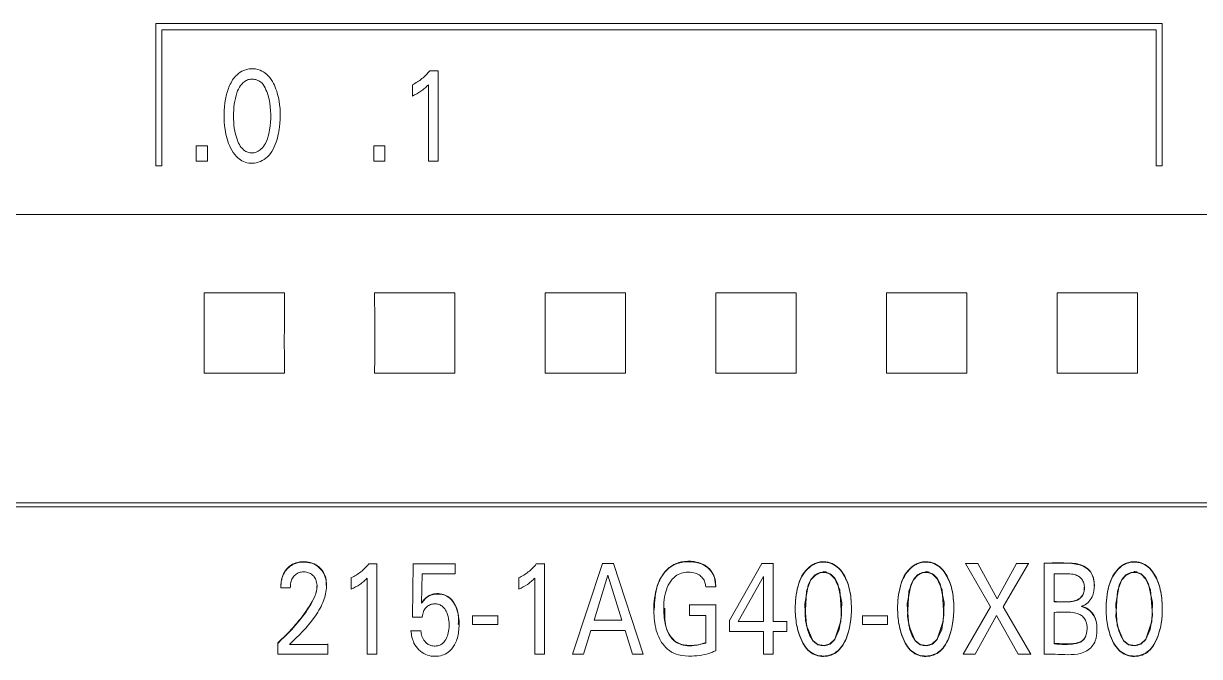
# Model space of a CAD drawing. Header units: millimetres. Extents: x 983 to 2111, y 2638 to 4457.
# Drawn here: x 2059.55 to 2080.23, y 4193.86 to 4204.98 of the extents above; entities that cross this region are included whole.
import ezdxf

# ---------------------------------------------------------------- set-up
doc = ezdxf.new("R2010")
doc.units = ezdxf.units.MM

# ---------------------------------------------------------------- blocks, each defined once
blk = doc.blocks.new('1215DCDCDC')
at = {"color": 7, "linetype": 'Continuous', "lineweight": 15}
for p, q in [((2079.579, 4204.984), (2061.879, 4204.984)), ((2061.879, 4204.984), (2061.879, 4202.484)), ((2061.989, 4204.874), (2079.469, 4204.874)), ((2061.989, 4202.484), (2061.989, 4204.874)), ((2079.469, 4204.874), (2079.471, 4202.484)), ((2079.579, 4202.484), (2079.579, 4204.984)), ((2066.701, 4204.155), (2066.846, 4204.155)), ((2066.846, 4204.155), (2066.846, 4202.564)), ((2066.394, 4203.709), (2066.394, 4203.909)), ((2066.675, 4202.564), (2066.675, 4203.907)), ((2062.59, 4202.834), (2062.59, 4202.564)), ((2062.788, 4202.834), (2062.59, 4202.834)), ((2062.788, 4202.564), (2062.788, 4202.834)), ((2065.712, 4202.834), (2065.712, 4202.564)), ((2065.91, 4202.834), (2065.712, 4202.834)), ((2065.91, 4202.564), (2065.91, 4202.834)), ((2062.59, 4202.564), (2062.788, 4202.564)), ((2065.712, 4202.564), (2065.91, 4202.564)), ((2066.846, 4202.564), (2066.675, 4202.564)), ((2061.879, 4202.484), (2061.989, 4202.484)), ((2079.471, 4202.484), (2079.579, 4202.484)), ((2026.329, 4201.629), (2083.229, 4201.629)), ((2064.142, 4200.25), (2062.729, 4200.25)), ((2067.142, 4200.25), (2065.729, 4200.25)), ((2068.729, 4200.25), (2070.142, 4200.25)), ((2073.142, 4200.25), (2071.729, 4200.25)), ((2076.142, 4200.25), (2074.729, 4200.25)), ((2077.729, 4200.25), (2079.142, 4200.25)), ((2062.729, 4198.838), (2064.142, 4198.838)), ((2065.729, 4198.838), (2067.142, 4198.838)), ((2070.142, 4198.838), (2068.729, 4198.838)), ((2071.729, 4198.839), (2073.142, 4198.839)), ((2074.729, 4198.839), (2076.142, 4198.839)), ((2079.142, 4198.839), (2077.729, 4198.839)), ((2026.329, 4196.556), (2083.229, 4196.556)), ((2026.329, 4196.489), (2083.229, 4196.489)), ((2069.735, 4195.499), (2069.735, 4195.492)), ((2069.928, 4195.499), (2069.928, 4195.492)), ((2072.536, 4195.499), (2072.536, 4195.492)), ((2072.738, 4195.499), (2072.738, 4195.492)), ((2073.531, 4195.51), (2073.531, 4195.517)), ((2075.331, 4195.51), (2075.331, 4195.517)), ((2076.119, 4195.492), (2076.119, 4195.499)), ((2076.338, 4195.492), (2076.338, 4195.499)), ((2077.016, 4195.492), (2077.016, 4195.499)), ((2077.225, 4195.492), (2077.225, 4195.499)), ((2077.501, 4195.492), (2077.501, 4195.499)), ((2078.997, 4195.51), (2078.997, 4195.517)), ((2065.625, 4195.483), (2065.625, 4195.489)), ((2065.77, 4195.483), (2065.625, 4195.483)), ((2065.77, 4195.483), (2065.77, 4195.489)), ((2065.77, 4193.896), (2065.77, 4195.483)), ((2066.405, 4195.483), (2066.394, 4194.549)), ((2066.405, 4195.483), (2066.405, 4195.489)), ((2067.146, 4195.483), (2066.405, 4195.483)), ((2066.556, 4194.795), (2066.566, 4195.308)), ((2066.566, 4195.308), (2067.146, 4195.308)), ((2067.146, 4195.483), (2067.146, 4195.489)), ((2067.146, 4195.308), (2067.146, 4195.483)), ((2068.572, 4195.483), (2068.572, 4195.489)), ((2068.717, 4195.483), (2068.572, 4195.483)), ((2068.717, 4195.483), (2068.717, 4195.489)), ((2068.717, 4193.896), (2068.717, 4195.483)), ((2069.735, 4195.492), (2069.21, 4193.896)), ((2069.928, 4195.492), (2069.735, 4195.492)), ((2070.453, 4193.896), (2069.928, 4195.492)), ((2072.536, 4195.492), (2071.972, 4194.487)), ((2072.738, 4195.492), (2072.536, 4195.492)), ((2072.738, 4194.469), (2072.738, 4195.492)), ((2076.56, 4194.732), (2076.119, 4195.492)), ((2076.119, 4195.492), (2076.338, 4195.492)), ((2076.338, 4195.492), (2076.678, 4194.872)), ((2076.678, 4194.872), (2077.016, 4195.492)), ((2077.225, 4195.492), (2076.779, 4194.727)), ((2077.016, 4195.492), (2077.225, 4195.492)), ((2077.501, 4193.896), (2077.501, 4195.492)), ((2077.676, 4195.311), (2077.676, 4194.818)), ((2064.882, 4195.099), (2064.882, 4195.106)), ((2065.318, 4195.237), (2065.318, 4195.244)), ((2065.318, 4195.237), (2065.318, 4195.038)), ((2065.599, 4195.236), (2065.599, 4193.896)), ((2068.265, 4195.237), (2068.265, 4195.244)), ((2068.265, 4195.237), (2068.265, 4195.038)), ((2068.545, 4195.236), (2068.545, 4193.896)), ((2069.588, 4194.493), (2069.832, 4195.286)), ((2069.832, 4195.286), (2070.078, 4194.493)), ((2071.552, 4195.084), (2071.727, 4195.084)), ((2071.727, 4195.092), (2071.727, 4195.099)), ((2072.121, 4194.469), (2072.567, 4195.264)), ((2072.567, 4195.264), (2072.567, 4194.469)), ((2078.384, 4195.094), (2078.384, 4195.101)), ((2064.078, 4195.068), (2064.078, 4195.061)), ((2064.078, 4195.061), (2064.244, 4195.061)), ((2076.678, 4194.872), (2076.678, 4194.879)), ((2070.639, 4194.678), (2070.639, 4194.671)), ((2071.265, 4194.766), (2071.265, 4194.772)), ((2071.265, 4194.766), (2071.265, 4194.575)), ((2071.727, 4194.766), (2071.265, 4194.766)), ((2071.727, 4194.772), (2071.727, 4194.766)), ((2071.727, 4193.958), (2071.727, 4194.766)), ((2073.125, 4194.701), (2073.125, 4194.694)), ((2074.114, 4194.703), (2074.114, 4194.71)), ((2074.925, 4194.701), (2074.925, 4194.694)), ((2075.914, 4194.703), (2075.914, 4194.71)), ((2076.076, 4193.896), (2076.56, 4194.732)), ((2076.779, 4194.727), (2077.269, 4193.896)), ((2078.591, 4194.701), (2078.591, 4194.694)), ((2079.579, 4194.703), (2079.579, 4194.71)), ((2066.394, 4194.549), (2066.394, 4194.556)), ((2066.394, 4194.549), (2066.566, 4194.549)), ((2067.452, 4194.571), (2067.452, 4194.578)), ((2067.452, 4194.571), (2067.452, 4194.421)), ((2067.893, 4194.571), (2067.452, 4194.571)), ((2067.893, 4194.578), (2067.893, 4194.571)), ((2067.893, 4194.421), (2067.893, 4194.571)), ((2070.078, 4194.493), (2069.588, 4194.493)), ((2071.265, 4194.575), (2071.552, 4194.575)), ((2071.552, 4194.575), (2071.552, 4194.092)), ((2071.972, 4194.494), (2071.972, 4194.487)), ((2071.972, 4194.487), (2071.972, 4194.295)), ((2072.567, 4194.469), (2072.121, 4194.469)), ((2072.98, 4194.469), (2072.738, 4194.469)), ((2072.98, 4194.476), (2072.98, 4194.469)), ((2072.98, 4194.295), (2072.98, 4194.469)), ((2074.305, 4194.571), (2074.305, 4194.578)), ((2074.305, 4194.571), (2074.305, 4194.421)), ((2074.746, 4194.571), (2074.305, 4194.571)), ((2074.746, 4194.578), (2074.746, 4194.571)), ((2074.746, 4194.421), (2074.746, 4194.571)), ((2076.663, 4194.575), (2076.291, 4193.896)), ((2077.045, 4193.896), (2076.663, 4194.575)), ((2077.676, 4194.632), (2077.676, 4194.077)), ((2066.365, 4194.313), (2066.365, 4194.306)), ((2066.54, 4194.306), (2066.365, 4194.306)), ((2066.54, 4194.306), (2066.54, 4194.313)), ((2067.214, 4194.414), (2067.214, 4194.421)), ((2067.452, 4194.421), (2067.893, 4194.421)), ((2069.404, 4193.896), (2069.531, 4194.312)), ((2069.531, 4194.312), (2070.134, 4194.312)), ((2070.134, 4194.312), (2070.262, 4193.896)), ((2071.972, 4194.295), (2072.567, 4194.295)), ((2072.567, 4194.295), (2072.567, 4193.896)), ((2072.738, 4194.295), (2072.98, 4194.295)), ((2072.738, 4193.896), (2072.738, 4194.295)), ((2074.305, 4194.421), (2074.746, 4194.421)), ((2078.431, 4194.321), (2078.431, 4194.328)), ((2064.026, 4194.087), (2064.026, 4194.094)), ((2064.026, 4194.087), (2064.026, 4193.896)), ((2064.908, 4194.07), (2064.234, 4194.07)), ((2064.908, 4194.077), (2064.908, 4194.07)), ((2064.908, 4193.896), (2064.908, 4194.07)), ((2064.026, 4193.896), (2064.908, 4193.896)), ((2065.599, 4193.896), (2065.77, 4193.896)), ((2068.545, 4193.896), (2068.717, 4193.896)), ((2069.21, 4193.896), (2069.21, 4193.902)), ((2069.21, 4193.896), (2069.404, 4193.896)), ((2070.262, 4193.896), (2070.453, 4193.896)), ((2070.453, 4193.902), (2070.453, 4193.896)), ((2072.567, 4193.896), (2072.738, 4193.896)), ((2076.076, 4193.902), (2076.076, 4193.896)), ((2076.291, 4193.896), (2076.076, 4193.896)), ((2077.269, 4193.896), (2077.045, 4193.896)), ((2077.269, 4193.896), (2077.269, 4193.902))]:
    blk.add_line(p, q, dxfattribs=at)
at = {"color": 7, "linetype": 'Continuous', "lineweight": 15, "flags": 128}
for points in [[(2073.564, 4195.335), (2073.64, 4195.343), (2073.677, 4195.34), (2073.677, 4195.34), (2073.677, 4195.34), (2073.677, 4195.34), (2073.664, 4195.342), (2073.629, 4195.348), (2073.622, 4195.349), (2073.622, 4195.349), (2073.621, 4195.349), (2073.621, 4195.349), (2073.621, 4195.349), (2073.621, 4195.349), (2073.645, 4195.344), (2073.74, 4195.308), (2073.821, 4195.231), (2073.874, 4195.133), (2073.942, 4194.808), (2073.929, 4194.475), (2073.822, 4194.16), (2073.738, 4194.082), (2073.633, 4194.048), (2073.522, 4194.07), (2073.433, 4194.139), (2073.349, 4194.308), (2073.308, 4194.489), (2073.296, 4194.782), (2073.355, 4195.111), (2073.402, 4195.212), (2073.474, 4195.29), (2073.564, 4195.335)], [(2073.564, 4195.328), (2073.474, 4195.283), (2073.402, 4195.205), (2073.355, 4195.104), (2073.296, 4194.775), (2073.321, 4194.404), (2073.433, 4194.132), (2073.522, 4194.063), (2073.633, 4194.041), (2073.738, 4194.075), (2073.822, 4194.153), (2073.929, 4194.468), (2073.942, 4194.801), (2073.874, 4195.126), (2073.821, 4195.224), (2073.74, 4195.301), (2073.645, 4195.337), (2073.621, 4195.342), (2073.621, 4195.342), (2073.621, 4195.342), (2073.621, 4195.342), (2073.622, 4195.342), (2073.622, 4195.342), (2073.629, 4195.341), (2073.664, 4195.335), (2073.677, 4195.333), (2073.677, 4195.333), (2073.677, 4195.333), (2073.677, 4195.333), (2073.64, 4195.336), (2073.564, 4195.328)], [(2073.564, 4195.335), (2073.517, 4195.318), (2073.474, 4195.292), (2073.402, 4195.212), (2073.325, 4195.003), (2073.299, 4194.56), (2073.341, 4194.332), (2073.382, 4194.221), (2073.433, 4194.139), (2073.475, 4194.097), (2073.523, 4194.068), (2073.575, 4194.052), (2073.633, 4194.048), (2073.685, 4194.057), (2073.734, 4194.078), (2073.822, 4194.16), (2073.9, 4194.331), (2073.941, 4194.585), (2073.908, 4195.027), (2073.817, 4195.235), (2073.756, 4195.297), (2073.676, 4195.336), (2073.629, 4195.348), (2073.622, 4195.349), (2073.621, 4195.349), (2073.621, 4195.349), (2073.621, 4195.349), (2073.621, 4195.349), (2073.621, 4195.349), (2073.621, 4195.349), (2073.621, 4195.349), (2073.621, 4195.349), (2073.621, 4195.349), (2073.622, 4195.349), (2073.622, 4195.349), (2073.622, 4195.349), (2073.622, 4195.349), (2073.622, 4195.349), (2073.622, 4195.349), (2073.621, 4195.349), (2073.621, 4195.349), (2073.621, 4195.349), (2073.621, 4195.349), (2073.621, 4195.349), (2073.621, 4195.349), (2073.621, 4195.349), (2073.622, 4195.349), (2073.622, 4195.349), (2073.622, 4195.349), (2073.622, 4195.349), (2073.622, 4195.349), (2073.622, 4195.349), (2073.621, 4195.349), (2073.621, 4195.349), (2073.621, 4195.349), (2073.621, 4195.349), (2073.621, 4195.349), (2073.621, 4195.349), (2073.622, 4195.349), (2073.622, 4195.349), (2073.622, 4195.349), (2073.622, 4195.349), (2073.622, 4195.349), (2073.622, 4195.349), (2073.622, 4195.349), (2073.621, 4195.349), (2073.621, 4195.349), (2073.621, 4195.349), (2073.621, 4195.349), (2073.621, 4195.349), (2073.621, 4195.349), (2073.622, 4195.349), (2073.622, 4195.349), (2073.623, 4195.349), (2073.623, 4195.349), (2073.622, 4195.349), (2073.621, 4195.349), (2073.621, 4195.349), (2073.621, 4195.349), (2073.621, 4195.349), (2073.621, 4195.349), (2073.621, 4195.349), (2073.622, 4195.349), (2073.622, 4195.349), (2073.623, 4195.349), (2073.623, 4195.349), (2073.623, 4195.349), (2073.623, 4195.349), (2073.623, 4195.349), (2073.621, 4195.349), (2073.621, 4195.349), (2073.621, 4195.349), (2073.621, 4195.349), (2073.622, 4195.349), (2073.622, 4195.349), (2073.623, 4195.349), (2073.623, 4195.349), (2073.623, 4195.349), (2073.623, 4195.349), (2073.623, 4195.349), (2073.622, 4195.349), (2073.621, 4195.349), (2073.621, 4195.349), (2073.621, 4195.349), (2073.621, 4195.349), (2073.621, 4195.349), (2073.621, 4195.349), (2073.621, 4195.349), (2073.621, 4195.349), (2073.621, 4195.349), (2073.621, 4195.349), (2073.622, 4195.349), (2073.622, 4195.349), (2073.622, 4195.349), (2073.673, 4195.34), (2073.676, 4195.34), (2073.677, 4195.34), (2073.677, 4195.34), (2073.677, 4195.34), (2073.677, 4195.34), (2073.677, 4195.34), (2073.678, 4195.34), (2073.678, 4195.34), (2073.678, 4195.34), (2073.678, 4195.34), (2073.678, 4195.34), (2073.678, 4195.34), (2073.677, 4195.34), (2073.676, 4195.34), (2073.676, 4195.34), (2073.676, 4195.34), (2073.676, 4195.34), (2073.676, 4195.34), (2073.678, 4195.34), (2073.678, 4195.34), (2073.678, 4195.34), (2073.678, 4195.34), (2073.677, 4195.34), (2073.677, 4195.34), (2073.676, 4195.34), (2073.676, 4195.34), (2073.676, 4195.34), (2073.676, 4195.34), (2073.676, 4195.34), (2073.677, 4195.34), (2073.678, 4195.34), (2073.678, 4195.34), (2073.678, 4195.34), (2073.678, 4195.34), (2073.677, 4195.34), (2073.676, 4195.34), (2073.676, 4195.34), (2073.676, 4195.34), (2073.676, 4195.34), (2073.676, 4195.34), (2073.676, 4195.34), (2073.676, 4195.34), (2073.677, 4195.34), (2073.677, 4195.34), (2073.677, 4195.34), (2073.677, 4195.34), (2073.677, 4195.34), (2073.677, 4195.34), (2073.676, 4195.34), (2073.676, 4195.34), (2073.675, 4195.34), (2073.675, 4195.34), (2073.677, 4195.34), (2073.677, 4195.34), (2073.677, 4195.34), (2073.677, 4195.34), (2073.677, 4195.34), (2073.677, 4195.34), (2073.676, 4195.34), (2073.676, 4195.34), (2073.676, 4195.34), (2073.676, 4195.34), (2073.65, 4195.342), (2073.564, 4195.335)], [(2075.364, 4195.335), (2075.44, 4195.343), (2075.477, 4195.34), (2075.477, 4195.34), (2075.477, 4195.34), (2075.477, 4195.34), (2075.464, 4195.342), (2075.429, 4195.348), (2075.422, 4195.349), (2075.422, 4195.349), (2075.421, 4195.349), (2075.421, 4195.349), (2075.421, 4195.349), (2075.421, 4195.349), (2075.445, 4195.344), (2075.54, 4195.308), (2075.621, 4195.231), (2075.674, 4195.133), (2075.742, 4194.808), (2075.729, 4194.475), (2075.622, 4194.16), (2075.538, 4194.082), (2075.433, 4194.048), (2075.322, 4194.07), (2075.233, 4194.139), (2075.149, 4194.308), (2075.108, 4194.489), (2075.096, 4194.782), (2075.155, 4195.111), (2075.202, 4195.212), (2075.274, 4195.29), (2075.364, 4195.335)], [(2075.364, 4195.328), (2075.274, 4195.283), (2075.202, 4195.205), (2075.155, 4195.104), (2075.096, 4194.775), (2075.121, 4194.404), (2075.233, 4194.132), (2075.322, 4194.063), (2075.433, 4194.041), (2075.538, 4194.075), (2075.622, 4194.153), (2075.729, 4194.468), (2075.742, 4194.801), (2075.674, 4195.126), (2075.621, 4195.224), (2075.54, 4195.301), (2075.445, 4195.337), (2075.421, 4195.342), (2075.421, 4195.342), (2075.421, 4195.342), (2075.421, 4195.342), (2075.422, 4195.342), (2075.422, 4195.342), (2075.429, 4195.341), (2075.464, 4195.335), (2075.477, 4195.333), (2075.477, 4195.333), (2075.477, 4195.333), (2075.477, 4195.333), (2075.44, 4195.336), (2075.364, 4195.328)], [(2075.364, 4195.335), (2075.317, 4195.318), (2075.274, 4195.292), (2075.202, 4195.212), (2075.125, 4195.003), (2075.099, 4194.56), (2075.141, 4194.332), (2075.182, 4194.221), (2075.233, 4194.139), (2075.275, 4194.097), (2075.323, 4194.068), (2075.375, 4194.052), (2075.433, 4194.048), (2075.485, 4194.057), (2075.534, 4194.078), (2075.622, 4194.16), (2075.7, 4194.331), (2075.741, 4194.585), (2075.708, 4195.027), (2075.617, 4195.235), (2075.556, 4195.297), (2075.476, 4195.336), (2075.429, 4195.348), (2075.422, 4195.349), (2075.421, 4195.349), (2075.421, 4195.349), (2075.421, 4195.349), (2075.421, 4195.349), (2075.421, 4195.349), (2075.421, 4195.349), (2075.421, 4195.349), (2075.421, 4195.349), (2075.421, 4195.349), (2075.422, 4195.349), (2075.422, 4195.349), (2075.422, 4195.349), (2075.422, 4195.349), (2075.422, 4195.349), (2075.422, 4195.349), (2075.421, 4195.349), (2075.421, 4195.349), (2075.421, 4195.349), (2075.421, 4195.349), (2075.421, 4195.349), (2075.421, 4195.349), (2075.421, 4195.349), (2075.422, 4195.349), (2075.422, 4195.349), (2075.422, 4195.349), (2075.422, 4195.349), (2075.422, 4195.349), (2075.422, 4195.349), (2075.421, 4195.349), (2075.421, 4195.349), (2075.421, 4195.349), (2075.421, 4195.349), (2075.421, 4195.349), (2075.421, 4195.349), (2075.422, 4195.349), (2075.422, 4195.349), (2075.422, 4195.349), (2075.422, 4195.349), (2075.422, 4195.349), (2075.422, 4195.349), (2075.422, 4195.349), (2075.421, 4195.349), (2075.421, 4195.349), (2075.421, 4195.349), (2075.421, 4195.349), (2075.421, 4195.349), (2075.421, 4195.349), (2075.422, 4195.349), (2075.422, 4195.349), (2075.423, 4195.349), (2075.422, 4195.349), (2075.422, 4195.349), (2075.421, 4195.349), (2075.421, 4195.349), (2075.421, 4195.349), (2075.421, 4195.349), (2075.421, 4195.349), (2075.421, 4195.349), (2075.422, 4195.349), (2075.422, 4195.349), (2075.423, 4195.349), (2075.423, 4195.349), (2075.423, 4195.349), (2075.423, 4195.349), (2075.423, 4195.349), (2075.421, 4195.349), (2075.421, 4195.349), (2075.421, 4195.349), (2075.421, 4195.349), (2075.422, 4195.349), (2075.422, 4195.349), (2075.423, 4195.349), (2075.423, 4195.349), (2075.423, 4195.349), (2075.423, 4195.349), (2075.423, 4195.349), (2075.422, 4195.349), (2075.421, 4195.349), (2075.421, 4195.349), (2075.421, 4195.349), (2075.421, 4195.349), (2075.421, 4195.349), (2075.421, 4195.349), (2075.421, 4195.349), (2075.421, 4195.349), (2075.421, 4195.349), (2075.421, 4195.349), (2075.422, 4195.349), (2075.422, 4195.349), (2075.422, 4195.349), (2075.473, 4195.34), (2075.476, 4195.34), (2075.477, 4195.34), (2075.477, 4195.34), (2075.477, 4195.34), (2075.477, 4195.34), (2075.477, 4195.34), (2075.478, 4195.34), (2075.478, 4195.34), (2075.478, 4195.34), (2075.478, 4195.34), (2075.478, 4195.34), (2075.478, 4195.34), (2075.477, 4195.34), (2075.476, 4195.34), (2075.476, 4195.34), (2075.476, 4195.34), (2075.476, 4195.34), (2075.476, 4195.34), (2075.478, 4195.34), (2075.478, 4195.34), (2075.478, 4195.34), (2075.478, 4195.34), (2075.477, 4195.34), (2075.477, 4195.34), (2075.476, 4195.34), (2075.476, 4195.34), (2075.476, 4195.34), (2075.476, 4195.34), (2075.476, 4195.34), (2075.477, 4195.34), (2075.478, 4195.34), (2075.478, 4195.34), (2075.478, 4195.34), (2075.478, 4195.34), (2075.477, 4195.34), (2075.476, 4195.34), (2075.476, 4195.34), (2075.476, 4195.34), (2075.476, 4195.34), (2075.476, 4195.34), (2075.476, 4195.34), (2075.476, 4195.34), (2075.477, 4195.34), (2075.477, 4195.34), (2075.477, 4195.34), (2075.477, 4195.34), (2075.477, 4195.34), (2075.477, 4195.34), (2075.476, 4195.34), (2075.476, 4195.34), (2075.475, 4195.34), (2075.475, 4195.34), (2075.477, 4195.34), (2075.477, 4195.34), (2075.477, 4195.34), (2075.477, 4195.34), (2075.477, 4195.34), (2075.477, 4195.34), (2075.476, 4195.34), (2075.476, 4195.34), (2075.476, 4195.34), (2075.476, 4195.34), (2075.45, 4195.342), (2075.364, 4195.335)], [(2079.03, 4195.335), (2079.105, 4195.343), (2079.143, 4195.34), (2079.143, 4195.34), (2079.143, 4195.34), (2079.142, 4195.34), (2079.13, 4195.342), (2079.095, 4195.348), (2079.088, 4195.349), (2079.087, 4195.349), (2079.087, 4195.349), (2079.087, 4195.349), (2079.087, 4195.349), (2079.087, 4195.349), (2079.111, 4195.344), (2079.206, 4195.308), (2079.287, 4195.231), (2079.339, 4195.133), (2079.408, 4194.808), (2079.395, 4194.475), (2079.288, 4194.16), (2079.204, 4194.082), (2079.098, 4194.048), (2078.988, 4194.07), (2078.899, 4194.139), (2078.815, 4194.308), (2078.773, 4194.489), (2078.762, 4194.782), (2078.821, 4195.111), (2078.867, 4195.212), (2078.939, 4195.29), (2079.03, 4195.335)], [(2079.03, 4195.328), (2078.939, 4195.283), (2078.867, 4195.205), (2078.821, 4195.104), (2078.762, 4194.775), (2078.787, 4194.404), (2078.899, 4194.132), (2078.988, 4194.063), (2079.098, 4194.041), (2079.204, 4194.075), (2079.288, 4194.153), (2079.395, 4194.468), (2079.408, 4194.801), (2079.339, 4195.126), (2079.287, 4195.224), (2079.206, 4195.301), (2079.111, 4195.337), (2079.087, 4195.342), (2079.087, 4195.342), (2079.087, 4195.342), (2079.087, 4195.342), (2079.087, 4195.342), (2079.088, 4195.342), (2079.095, 4195.341), (2079.13, 4195.335), (2079.142, 4195.333), (2079.143, 4195.333), (2079.143, 4195.333), (2079.143, 4195.333), (2079.105, 4195.336), (2079.03, 4195.328)], [(2079.03, 4195.335), (2078.983, 4195.318), (2078.94, 4195.292), (2078.867, 4195.212), (2078.791, 4195.003), (2078.765, 4194.56), (2078.807, 4194.332), (2078.848, 4194.221), (2078.899, 4194.139), (2078.941, 4194.097), (2078.989, 4194.068), (2079.041, 4194.052), (2079.098, 4194.048), (2079.151, 4194.057), (2079.2, 4194.078), (2079.288, 4194.16), (2079.366, 4194.331), (2079.407, 4194.585), (2079.374, 4195.027), (2079.283, 4195.235), (2079.222, 4195.297), (2079.142, 4195.336), (2079.094, 4195.348), (2079.088, 4195.349), (2079.087, 4195.349), (2079.087, 4195.349), (2079.087, 4195.349), (2079.087, 4195.349), (2079.087, 4195.349), (2079.086, 4195.349), (2079.086, 4195.349), (2079.086, 4195.349), (2079.087, 4195.349), (2079.088, 4195.349), (2079.088, 4195.349), (2079.088, 4195.349), (2079.088, 4195.349), (2079.088, 4195.349), (2079.088, 4195.349), (2079.087, 4195.349), (2079.086, 4195.349), (2079.086, 4195.349), (2079.086, 4195.349), (2079.086, 4195.349), (2079.087, 4195.349), (2079.087, 4195.349), (2079.088, 4195.349), (2079.088, 4195.349), (2079.088, 4195.349), (2079.088, 4195.349), (2079.088, 4195.349), (2079.088, 4195.349), (2079.087, 4195.349), (2079.087, 4195.349), (2079.087, 4195.349), (2079.086, 4195.349), (2079.087, 4195.349), (2079.087, 4195.349), (2079.088, 4195.349), (2079.088, 4195.349), (2079.088, 4195.349), (2079.088, 4195.349), (2079.088, 4195.349), (2079.088, 4195.349), (2079.088, 4195.349), (2079.087, 4195.349), (2079.087, 4195.349), (2079.087, 4195.349), (2079.087, 4195.349), (2079.087, 4195.349), (2079.087, 4195.349), (2079.088, 4195.349), (2079.088, 4195.349), (2079.088, 4195.349), (2079.088, 4195.349), (2079.088, 4195.349), (2079.087, 4195.349), (2079.087, 4195.349), (2079.087, 4195.349), (2079.087, 4195.349), (2079.087, 4195.349), (2079.087, 4195.349), (2079.088, 4195.349), (2079.088, 4195.349), (2079.088, 4195.349), (2079.088, 4195.349), (2079.088, 4195.349), (2079.088, 4195.349), (2079.088, 4195.349), (2079.087, 4195.349), (2079.087, 4195.349), (2079.087, 4195.349), (2079.087, 4195.349), (2079.087, 4195.349), (2079.088, 4195.349), (2079.088, 4195.349), (2079.089, 4195.349), (2079.089, 4195.349), (2079.089, 4195.349), (2079.088, 4195.349), (2079.088, 4195.349), (2079.087, 4195.349), (2079.087, 4195.349), (2079.087, 4195.349), (2079.087, 4195.349), (2079.087, 4195.349), (2079.087, 4195.349), (2079.087, 4195.349), (2079.087, 4195.349), (2079.087, 4195.349), (2079.087, 4195.349), (2079.088, 4195.349), (2079.088, 4195.349), (2079.088, 4195.349), (2079.139, 4195.34), (2079.142, 4195.34), (2079.143, 4195.34), (2079.143, 4195.34), (2079.143, 4195.34), (2079.143, 4195.34), (2079.143, 4195.34), (2079.143, 4195.34), (2079.144, 4195.34), (2079.144, 4195.34), (2079.144, 4195.34), (2079.144, 4195.34), (2079.144, 4195.34), (2079.143, 4195.34), (2079.142, 4195.34), (2079.142, 4195.34), (2079.142, 4195.34), (2079.142, 4195.34), (2079.142, 4195.34), (2079.143, 4195.34), (2079.144, 4195.34), (2079.144, 4195.34), (2079.144, 4195.34), (2079.143, 4195.34), (2079.142, 4195.34), (2079.142, 4195.34), (2079.142, 4195.34), (2079.142, 4195.34), (2079.142, 4195.34), (2079.142, 4195.34), (2079.143, 4195.34), (2079.143, 4195.34), (2079.143, 4195.34), (2079.143, 4195.34), (2079.143, 4195.34), (2079.143, 4195.34), (2079.142, 4195.34), (2079.141, 4195.34), (2079.141, 4195.34), (2079.141, 4195.34), (2079.141, 4195.34), (2079.142, 4195.34), (2079.142, 4195.34), (2079.143, 4195.34), (2079.143, 4195.34), (2079.143, 4195.34), (2079.143, 4195.34), (2079.143, 4195.34), (2079.143, 4195.34), (2079.142, 4195.34), (2079.141, 4195.34), (2079.141, 4195.34), (2079.141, 4195.34), (2079.143, 4195.34), (2079.143, 4195.34), (2079.143, 4195.34), (2079.143, 4195.34), (2079.143, 4195.34), (2079.143, 4195.34), (2079.142, 4195.34), (2079.142, 4195.34), (2079.142, 4195.34), (2079.142, 4195.34), (2079.115, 4195.342), (2079.03, 4195.335)]]:
    blk.add_lwpolyline(points, dxfattribs=at)
at = {"color": 7, "linetype": 'Continuous', "lineweight": 15}
for points, knots in [([(2063.424, 4204.158), (2063.449, 4204.167), (2063.49, 4204.182), (2063.588, 4204.194), (2063.708, 4204.177), (2063.842, 4204.092), (2063.964, 4203.931), (2064.071, 4203.616), (2064.083, 4203.23), (2064.006, 4202.898), (2063.911, 4202.701), (2063.792, 4202.586), (2063.655, 4202.527), (2063.515, 4202.523), (2063.393, 4202.565), (2063.279, 4202.656), (2063.16, 4202.839), (2063.07, 4203.184), (2063.075, 4203.554), (2063.159, 4203.871), (2063.257, 4204.046), (2063.363, 4204.13), (2063.415, 4204.154), (2063.424, 4204.158)], [0, 0, 0, 0, 0.018631, 0.030128, 0.069734, 0.10037, 0.139141, 0.209347, 0.331335, 0.405108, 0.447581, 0.483188, 0.518957, 0.549872, 0.579649, 0.607698, 0.651303, 0.730132, 0.855038, 0.907056, 0.959586, 0.992813, 1, 1, 1, 1]), ([(2063.637, 4203.998), (2063.612, 4204.003), (2063.564, 4204.012), (2063.491, 4203.995), (2063.424, 4203.954), (2063.354, 4203.881), (2063.268, 4203.682), (2063.231, 4203.353), (2063.268, 4203.029), (2063.362, 4202.827), (2063.434, 4202.75), (2063.515, 4202.711), (2063.59, 4202.705), (2063.668, 4202.726), (2063.747, 4202.782), (2063.828, 4202.889), (2063.904, 4203.163), (2063.917, 4203.504), (2063.834, 4203.808), (2063.753, 4203.943), (2063.685, 4203.979), (2063.655, 4203.991), (2063.637, 4203.998)], [0, 0, 0, 0, 0.022953, 0.045924, 0.068644, 0.096044, 0.139815, 0.270064, 0.404585, 0.441186, 0.478096, 0.501316, 0.524593, 0.547197, 0.576249, 0.614502, 0.671545, 0.84082, 0.928298, 0.969135, 0.981509, 1, 1, 1, 1]), ([(2066.394, 4203.909), (2066.424, 4203.924), (2066.482, 4203.955), (2066.589, 4204.033), (2066.656, 4204.106), (2066.701, 4204.155)], [0, 0, 0, 0, 0.251526, 0.502978, 1, 1, 1, 1]), ([(2066.675, 4203.907), (2066.654, 4203.887), (2066.613, 4203.846), (2066.522, 4203.775), (2066.445, 4203.736), (2066.394, 4203.709)], [0, 0, 0, 0, 0.250693, 0.50168, 1, 1, 1, 1]), ([(2062.729, 4200.25), (2062.729, 4200.131), (2062.73, 4199.894), (2062.731, 4199.423), (2062.73, 4199.071), (2062.729, 4198.838)], [0, 0, 0, 0, 0.252093, 0.504187, 1, 1, 1, 1]), ([(2064.142, 4198.838), (2064.142, 4198.956), (2064.141, 4199.194), (2064.141, 4199.664), (2064.142, 4200.016), (2064.142, 4200.25)], [0, 0, 0, 0, 0.252093, 0.504187, 1, 1, 1, 1]), ([(2065.729, 4200.25), (2065.729, 4200.131), (2065.73, 4199.894), (2065.731, 4199.423), (2065.73, 4199.071), (2065.729, 4198.838)], [0, 0, 0, 0, 0.252093, 0.504187, 1, 1, 1, 1]), ([(2067.142, 4198.838), (2067.142, 4198.956), (2067.141, 4199.194), (2067.141, 4199.664), (2067.142, 4200.016), (2067.142, 4200.25)], [0, 0, 0, 0, 0.252093, 0.504187, 1, 1, 1, 1]), ([(2068.729, 4198.838), (2068.729, 4198.956), (2068.73, 4199.194), (2068.731, 4199.664), (2068.73, 4200.016), (2068.729, 4200.25)], [0, 0, 0, 0, 0.252093, 0.504187, 1, 1, 1, 1]), ([(2070.142, 4200.25), (2070.142, 4200.131), (2070.141, 4199.894), (2070.141, 4199.423), (2070.142, 4199.071), (2070.142, 4198.838)], [0, 0, 0, 0, 0.252093, 0.504187, 1, 1, 1, 1]), ([(2071.729, 4200.25), (2071.729, 4200.132), (2071.73, 4199.895), (2071.731, 4199.424), (2071.73, 4199.072), (2071.729, 4198.839)], [0, 0, 0, 0, 0.252093, 0.504187, 1, 1, 1, 1]), ([(2073.142, 4198.839), (2073.142, 4198.957), (2073.141, 4199.194), (2073.141, 4199.665), (2073.142, 4200.017), (2073.142, 4200.25)], [0, 0, 0, 0, 0.252093, 0.504187, 1, 1, 1, 1]), ([(2074.729, 4200.25), (2074.729, 4200.132), (2074.73, 4199.895), (2074.731, 4199.424), (2074.73, 4199.072), (2074.729, 4198.839)], [0, 0, 0, 0, 0.252093, 0.504187, 1, 1, 1, 1]), ([(2076.142, 4198.839), (2076.142, 4198.957), (2076.141, 4199.194), (2076.141, 4199.665), (2076.142, 4200.017), (2076.142, 4200.25)], [0, 0, 0, 0, 0.252093, 0.504187, 1, 1, 1, 1]), ([(2077.729, 4198.839), (2077.729, 4198.957), (2077.73, 4199.194), (2077.731, 4199.665), (2077.73, 4200.017), (2077.729, 4200.25)], [0, 0, 0, 0, 0.252093, 0.504187, 1, 1, 1, 1]), ([(2079.142, 4200.25), (2079.142, 4200.132), (2079.141, 4199.895), (2079.141, 4199.424), (2079.142, 4199.072), (2079.142, 4198.839)], [0, 0, 0, 0, 0.252093, 0.504187, 1, 1, 1, 1]), ([(2064.078, 4195.068), (2064.082, 4195.129), (2064.089, 4195.235), (2064.156, 4195.373), (2064.253, 4195.468), (2064.385, 4195.522), (2064.527, 4195.527), (2064.668, 4195.494), (2064.777, 4195.416), (2064.852, 4195.302), (2064.885, 4195.194), (2064.877, 4195.125), (2064.875, 4195.107)], [0, 0, 0, 0, 0.136428, 0.237902, 0.339718, 0.433937, 0.553083, 0.653548, 0.75463, 0.84519, 0.958257, 1, 1, 1, 1]), ([(2064.234, 4194.07), (2064.389, 4194.219), (2064.617, 4194.439), (2064.823, 4194.787), (2064.89, 4195.025), (2064.879, 4195.211), (2064.826, 4195.347), (2064.738, 4195.443), (2064.616, 4195.506), (2064.471, 4195.523), (2064.328, 4195.499), (2064.214, 4195.428), (2064.135, 4195.332), (2064.086, 4195.205), (2064.081, 4195.111), (2064.078, 4195.061)], [0, 0, 0, 0, 0.248099, 0.367224, 0.466451, 0.531141, 0.581618, 0.632334, 0.6798, 0.738135, 0.798605, 0.844899, 0.891078, 0.941289, 1, 1, 1, 1]), ([(2071.727, 4195.084), (2071.723, 4195.138), (2071.717, 4195.233), (2071.653, 4195.357), (2071.558, 4195.445), (2071.42, 4195.511), (2071.244, 4195.532), (2071.055, 4195.504), (2070.897, 4195.414), (2070.765, 4195.262), (2070.651, 4194.992), (2070.626, 4194.643), (2070.667, 4194.312), (2070.774, 4194.088), (2070.907, 4193.95), (2071.089, 4193.867), (2071.345, 4193.858), (2071.569, 4193.888), (2071.701, 4193.947), (2071.727, 4193.958)], [0, 0, 0, 0, 0.044721, 0.080232, 0.115771, 0.152892, 0.207363, 0.264142, 0.311377, 0.358498, 0.432854, 0.554949, 0.652248, 0.712827, 0.762104, 0.811578, 0.877766, 0.976508, 1, 1, 1, 1]), ([(2070.646, 4194.677), (2070.652, 4194.828), (2070.66, 4195.049), (2070.793, 4195.31), (2070.937, 4195.457), (2071.134, 4195.532), (2071.327, 4195.537), (2071.498, 4195.489), (2071.622, 4195.402), (2071.702, 4195.28), (2071.726, 4195.169), (2071.726, 4195.105), (2071.727, 4195.092)], [0, 0, 0, 0, 0.2338628, 0.3434888, 0.4540726, 0.5500751, 0.6667613, 0.7527967, 0.8255749, 0.8987539, 0.9782322, 1, 1, 1, 1]), ([(2073.397, 4195.45), (2073.42, 4195.465), (2073.465, 4195.494), (2073.543, 4195.519), (2073.624, 4195.526), (2073.726, 4195.514), (2073.844, 4195.463), (2073.974, 4195.326), (2074.078, 4195.1), (2074.132, 4194.716), (2074.098, 4194.351), (2073.977, 4194.074), (2073.882, 4193.954), (2073.761, 4193.88), (2073.625, 4193.858), (2073.489, 4193.876), (2073.366, 4193.948), (2073.27, 4194.066), (2073.186, 4194.249), (2073.128, 4194.495), (2073.119, 4194.828), (2073.165, 4195.123), (2073.278, 4195.344), (2073.359, 4195.416), (2073.397, 4195.45)], [0, 0, 0, 0, 0.019183, 0.037685, 0.056423, 0.076288, 0.108925, 0.144507, 0.20657, 0.280534, 0.416286, 0.456972, 0.491312, 0.522405, 0.554303, 0.586196, 0.617181, 0.651376, 0.691925, 0.75768, 0.828118, 0.925151, 0.964252, 1, 1, 1, 1]), ([(2073.397, 4195.443), (2073.42, 4195.458), (2073.465, 4195.487), (2073.543, 4195.512), (2073.624, 4195.519), (2073.726, 4195.507), (2073.844, 4195.456), (2073.974, 4195.319), (2074.078, 4195.093), (2074.132, 4194.709), (2074.098, 4194.344), (2073.977, 4194.067), (2073.882, 4193.947), (2073.761, 4193.873), (2073.625, 4193.851), (2073.489, 4193.869), (2073.366, 4193.941), (2073.27, 4194.059), (2073.186, 4194.242), (2073.128, 4194.488), (2073.119, 4194.821), (2073.165, 4195.116), (2073.278, 4195.337), (2073.359, 4195.409), (2073.397, 4195.443)], [0, 0, 0, 0, 0.019184, 0.037685, 0.056423, 0.076288, 0.108925, 0.144507, 0.206571, 0.280534, 0.416286, 0.456972, 0.491313, 0.522405, 0.554304, 0.586196, 0.617182, 0.651376, 0.691926, 0.75768, 0.828119, 0.92515, 0.964252, 1, 1, 1, 1]), ([(2075.197, 4195.45), (2075.22, 4195.465), (2075.265, 4195.494), (2075.343, 4195.519), (2075.424, 4195.526), (2075.526, 4195.514), (2075.644, 4195.463), (2075.774, 4195.326), (2075.878, 4195.1), (2075.932, 4194.716), (2075.898, 4194.351), (2075.777, 4194.074), (2075.682, 4193.954), (2075.561, 4193.88), (2075.425, 4193.858), (2075.289, 4193.876), (2075.166, 4193.948), (2075.07, 4194.066), (2074.986, 4194.249), (2074.928, 4194.495), (2074.919, 4194.828), (2074.965, 4195.123), (2075.078, 4195.344), (2075.159, 4195.416), (2075.197, 4195.45)], [0, 0, 0, 0, 0.019183, 0.037685, 0.056423, 0.076288, 0.108925, 0.144507, 0.20657, 0.280534, 0.416286, 0.456971, 0.491312, 0.522405, 0.554303, 0.586195, 0.617183, 0.651376, 0.691925, 0.75768, 0.828118, 0.925151, 0.964252, 1, 1, 1, 1]), ([(2075.175, 4195.425), (2075.145, 4195.396), (2075.074, 4195.329), (2074.965, 4195.116), (2074.919, 4194.821), (2074.928, 4194.488), (2074.986, 4194.242), (2075.07, 4194.059), (2075.166, 4193.941), (2075.289, 4193.869), (2075.425, 4193.851), (2075.561, 4193.873), (2075.682, 4193.947), (2075.777, 4194.067), (2075.898, 4194.344), (2075.932, 4194.709), (2075.878, 4195.093), (2075.774, 4195.319), (2075.644, 4195.456), (2075.526, 4195.507), (2075.424, 4195.519), (2075.343, 4195.512), (2075.266, 4195.486), (2075.211, 4195.454), (2075.182, 4195.431), (2075.175, 4195.425)], [0, 0, 0, 0, 0.029154, 0.068254, 0.165279, 0.235713, 0.301464, 0.342011, 0.376202, 0.407187, 0.439077, 0.470974, 0.502064, 0.536403, 0.577086, 0.712829, 0.786788, 0.848848, 0.884428, 0.917062, 0.936926, 0.955663, 0.974163, 0.993346, 1, 1, 1, 1]), ([(2077.501, 4195.492), (2077.688, 4195.504), (2077.92, 4195.52), (2078.191, 4195.451), (2078.295, 4195.375), (2078.364, 4195.272), (2078.39, 4195.131), (2078.383, 4194.981), (2078.319, 4194.849), (2078.243, 4194.773), (2078.182, 4194.747), (2078.158, 4194.737)], [0, 0, 0, 0, 0.35507, 0.441565, 0.528856, 0.593878, 0.674322, 0.799382, 0.875041, 0.950984, 1, 1, 1, 1]), ([(2078.381, 4195.102), (2078.382, 4195.112), (2078.388, 4195.169), (2078.369, 4195.262), (2078.311, 4195.363), (2078.227, 4195.435), (2078.079, 4195.498), (2077.828, 4195.499), (2077.622, 4195.499), (2077.501, 4195.499)], [0, 0, 0, 0, 0.029105, 0.153429, 0.246484, 0.339116, 0.444485, 0.673119, 1, 1, 1, 1]), ([(2078.863, 4195.45), (2078.886, 4195.465), (2078.931, 4195.494), (2079.009, 4195.519), (2079.09, 4195.526), (2079.192, 4195.514), (2079.31, 4195.463), (2079.44, 4195.326), (2079.543, 4195.1), (2079.598, 4194.716), (2079.564, 4194.351), (2079.443, 4194.074), (2079.348, 4193.954), (2079.227, 4193.88), (2079.091, 4193.858), (2078.955, 4193.876), (2078.832, 4193.948), (2078.735, 4194.066), (2078.652, 4194.249), (2078.593, 4194.495), (2078.585, 4194.828), (2078.631, 4195.123), (2078.744, 4195.344), (2078.824, 4195.416), (2078.863, 4195.45)], [0, 0, 0, 0, 0.019183, 0.037685, 0.056423, 0.076286, 0.108925, 0.144506, 0.20657, 0.280533, 0.416286, 0.456971, 0.491313, 0.522405, 0.554302, 0.586195, 0.617182, 0.651376, 0.691924, 0.75768, 0.828118, 0.925151, 0.964252, 1, 1, 1, 1]), ([(2078.863, 4195.443), (2078.886, 4195.458), (2078.931, 4195.487), (2079.009, 4195.512), (2079.09, 4195.519), (2079.192, 4195.507), (2079.31, 4195.456), (2079.44, 4195.319), (2079.543, 4195.093), (2079.598, 4194.709), (2079.564, 4194.344), (2079.443, 4194.067), (2079.348, 4193.947), (2079.227, 4193.873), (2079.091, 4193.851), (2078.955, 4193.869), (2078.832, 4193.941), (2078.735, 4194.059), (2078.652, 4194.242), (2078.593, 4194.488), (2078.585, 4194.821), (2078.631, 4195.116), (2078.744, 4195.337), (2078.824, 4195.409), (2078.863, 4195.443)], [0, 0, 0, 0, 0.019184, 0.037685, 0.056423, 0.076287, 0.108925, 0.144506, 0.20657, 0.280534, 0.416286, 0.456971, 0.491314, 0.522405, 0.554302, 0.586195, 0.617182, 0.651375, 0.691925, 0.75768, 0.828118, 0.92515, 0.964252, 1, 1, 1, 1]), ([(2064.244, 4195.061), (2064.248, 4195.107), (2064.253, 4195.181), (2064.304, 4195.269), (2064.364, 4195.32), (2064.444, 4195.346), (2064.526, 4195.345), (2064.603, 4195.319), (2064.66, 4195.271), (2064.703, 4195.201), (2064.721, 4195.109), (2064.707, 4194.972), (2064.547, 4194.629), (2064.285, 4194.338), (2064.059, 4194.119), (2064.026, 4194.087)], [0, 0, 0, 0, 0.06741, 0.106808, 0.146381, 0.181676, 0.227914, 0.263636, 0.29947, 0.334314, 0.383256, 0.433456, 0.535616, 0.932792, 1, 1, 1, 1]), ([(2065.625, 4195.483), (2065.603, 4195.458), (2065.56, 4195.408), (2065.462, 4195.319), (2065.376, 4195.27), (2065.318, 4195.237)], [0, 0, 0, 0, 0.251394, 0.502835, 1, 1, 1, 1]), ([(2068.572, 4195.483), (2068.55, 4195.458), (2068.506, 4195.408), (2068.408, 4195.319), (2068.322, 4195.27), (2068.265, 4195.237)], [0, 0, 0, 0, 0.251394, 0.50282, 1, 1, 1, 1]), ([(2071.552, 4194.092), (2071.472, 4194.072), (2071.342, 4194.04), (2071.167, 4194.045), (2071.043, 4194.09), (2070.941, 4194.179), (2070.852, 4194.34), (2070.805, 4194.607), (2070.812, 4194.883), (2070.885, 4195.113), (2070.974, 4195.243), (2071.092, 4195.317), (2071.213, 4195.343), (2071.332, 4195.338), (2071.432, 4195.297), (2071.501, 4195.237), (2071.542, 4195.163), (2071.548, 4195.109), (2071.552, 4195.084)], [0, 0, 0, 0, 0.098513, 0.159577, 0.207089, 0.254664, 0.318662, 0.42463, 0.577211, 0.645164, 0.713752, 0.761253, 0.808646, 0.861053, 0.901391, 0.93562, 0.970001, 1, 1, 1, 1]), ([(2077.676, 4194.818), (2077.752, 4194.817), (2077.869, 4194.816), (2078.016, 4194.819), (2078.105, 4194.853), (2078.165, 4194.901), (2078.204, 4194.972), (2078.213, 4195.058), (2078.205, 4195.145), (2078.168, 4195.217), (2078.113, 4195.268), (2078.03, 4195.305), (2077.881, 4195.314), (2077.758, 4195.312), (2077.676, 4195.311)], [0, 0, 0, 0, 0.168323, 0.260068, 0.323992, 0.375148, 0.426749, 0.499138, 0.564169, 0.619001, 0.673866, 0.726983, 0.817445, 1, 1, 1, 1]), ([(2064.714, 4195.097), (2064.713, 4195.07), (2064.708, 4194.973), (2064.541, 4194.636), (2064.286, 4194.345), (2064.059, 4194.126), (2064.026, 4194.094)], [0, 0, 0, 0, 0.066504, 0.234834, 0.889261, 1, 1, 1, 1]), ([(2065.599, 4195.236), (2065.578, 4195.216), (2065.538, 4195.175), (2065.446, 4195.104), (2065.37, 4195.065), (2065.318, 4195.038)], [0, 0, 0, 0, 0.250707, 0.50168, 1, 1, 1, 1]), ([(2068.545, 4195.236), (2068.525, 4195.216), (2068.484, 4195.175), (2068.393, 4195.104), (2068.316, 4195.065), (2068.265, 4195.038)], [0, 0, 0, 0, 0.250691, 0.501663, 1, 1, 1, 1]), ([(2066.365, 4194.306), (2066.377, 4194.232), (2066.398, 4194.11), (2066.5, 4193.968), (2066.618, 4193.885), (2066.753, 4193.855), (2066.882, 4193.862), (2067.001, 4193.908), (2067.102, 4193.998), (2067.186, 4194.149), (2067.225, 4194.387), (2067.207, 4194.624), (2067.123, 4194.808), (2067.035, 4194.905), (2066.915, 4194.955), (2066.798, 4194.958), (2066.691, 4194.929), (2066.612, 4194.869), (2066.574, 4194.818), (2066.556, 4194.795)], [0, 0, 0, 0, 0.087234, 0.144786, 0.202567, 0.253457, 0.305789, 0.353356, 0.400953, 0.463198, 0.552988, 0.684491, 0.73677, 0.789535, 0.835693, 0.88554, 0.925264, 0.965121, 1, 1, 1, 1]), ([(2066.556, 4194.802), (2066.586, 4194.841), (2066.638, 4194.907), (2066.748, 4194.956), (2066.856, 4194.966), (2066.969, 4194.946), (2067.072, 4194.878), (2067.156, 4194.758), (2067.211, 4194.599), (2067.203, 4194.478), (2067.2, 4194.421)], [0, 0, 0, 0, 0.135923, 0.230967, 0.325508, 0.437839, 0.542808, 0.662645, 0.842982, 1, 1, 1, 1]), ([(2078.206, 4195.073), (2078.207, 4195.056), (2078.209, 4195.015), (2078.193, 4194.954), (2078.154, 4194.897), (2078.091, 4194.851), (2077.928, 4194.808), (2077.786, 4194.817), (2077.676, 4194.825)], [0, 0, 0, 0, 0.076484, 0.181292, 0.269458, 0.378149, 0.517973, 1, 1, 1, 1]), ([(2066.566, 4194.549), (2066.571, 4194.583), (2066.58, 4194.642), (2066.628, 4194.716), (2066.69, 4194.765), (2066.763, 4194.785), (2066.833, 4194.782), (2066.897, 4194.759), (2066.958, 4194.708), (2067.012, 4194.616), (2067.047, 4194.455), (2067.038, 4194.289), (2066.983, 4194.153), (2066.928, 4194.083), (2066.859, 4194.047), (2066.79, 4194.037), (2066.72, 4194.045), (2066.656, 4194.074), (2066.599, 4194.132), (2066.558, 4194.211), (2066.546, 4194.276), (2066.54, 4194.306)], [0, 0, 0, 0, 0.056802, 0.102212, 0.147688, 0.188886, 0.227769, 0.265796, 0.303815, 0.360976, 0.445554, 0.583213, 0.638414, 0.69411, 0.731602, 0.769034, 0.81164, 0.849679, 0.887699, 0.947639, 1, 1, 1, 1]), ([(2070.833, 4194.704), (2070.829, 4194.597), (2070.824, 4194.439), (2070.902, 4194.246), (2070.989, 4194.135), (2071.102, 4194.07), (2071.266, 4194.042), (2071.421, 4194.058), (2071.528, 4194.092), (2071.552, 4194.1)], [0, 0, 0, 0, 0.268234, 0.393435, 0.519685, 0.617522, 0.715084, 0.937421, 1, 1, 1, 1]), ([(2078.158, 4194.737), (2078.198, 4194.723), (2078.277, 4194.693), (2078.363, 4194.603), (2078.423, 4194.478), (2078.437, 4194.317), (2078.421, 4194.153), (2078.348, 4194.028), (2078.256, 4193.95), (2078.038, 4193.869), (2077.778, 4193.899), (2077.565, 4193.897), (2077.501, 4193.896)], [0, 0, 0, 0, 0.0720663, 0.1446784, 0.2101822, 0.3110922, 0.4226908, 0.4906219, 0.5584745, 0.6280986, 0.888009, 1, 1, 1, 1]), ([(2078.406, 4194.502), (2078.405, 4194.507), (2078.4, 4194.552), (2078.347, 4194.627), (2078.263, 4194.708), (2078.191, 4194.733), (2078.158, 4194.744)], [0, 0, 0, 0, 0.044107, 0.379161, 0.715692, 1, 1, 1, 1]), ([(2077.676, 4194.077), (2077.801, 4194.069), (2077.953, 4194.06), (2078.121, 4194.097), (2078.181, 4194.132), (2078.225, 4194.188), (2078.258, 4194.285), (2078.263, 4194.395), (2078.231, 4194.499), (2078.181, 4194.565), (2078.103, 4194.612), (2077.933, 4194.645), (2077.786, 4194.638), (2077.676, 4194.632)], [0, 0, 0, 0, 0.2494736, 0.3013998, 0.3432463, 0.3851498, 0.4410485, 0.5461761, 0.6011965, 0.6564141, 0.7072518, 0.7795782, 1, 1, 1, 1]), ([(2078.235, 4194.229), (2078.235, 4194.227), (2078.23, 4194.202), (2078.201, 4194.161), (2078.143, 4194.111), (2077.98, 4194.067), (2077.821, 4194.084), (2077.692, 4194.084), (2077.676, 4194.084)], [0, 0, 0, 0, 0.009562, 0.122276, 0.235857, 0.375351, 0.920791, 1, 1, 1, 1])]:
    blk.add_open_spline(points, degree=3, knots=knots, dxfattribs=at)

msp = doc.modelspace()

# ---------------------------------------------------------------- block references
at = {"lineweight": -3}
msp.add_blockref('1215DCDCDC', (0, 0), dxfattribs=at)

doc.saveas('drawing.dxf')
